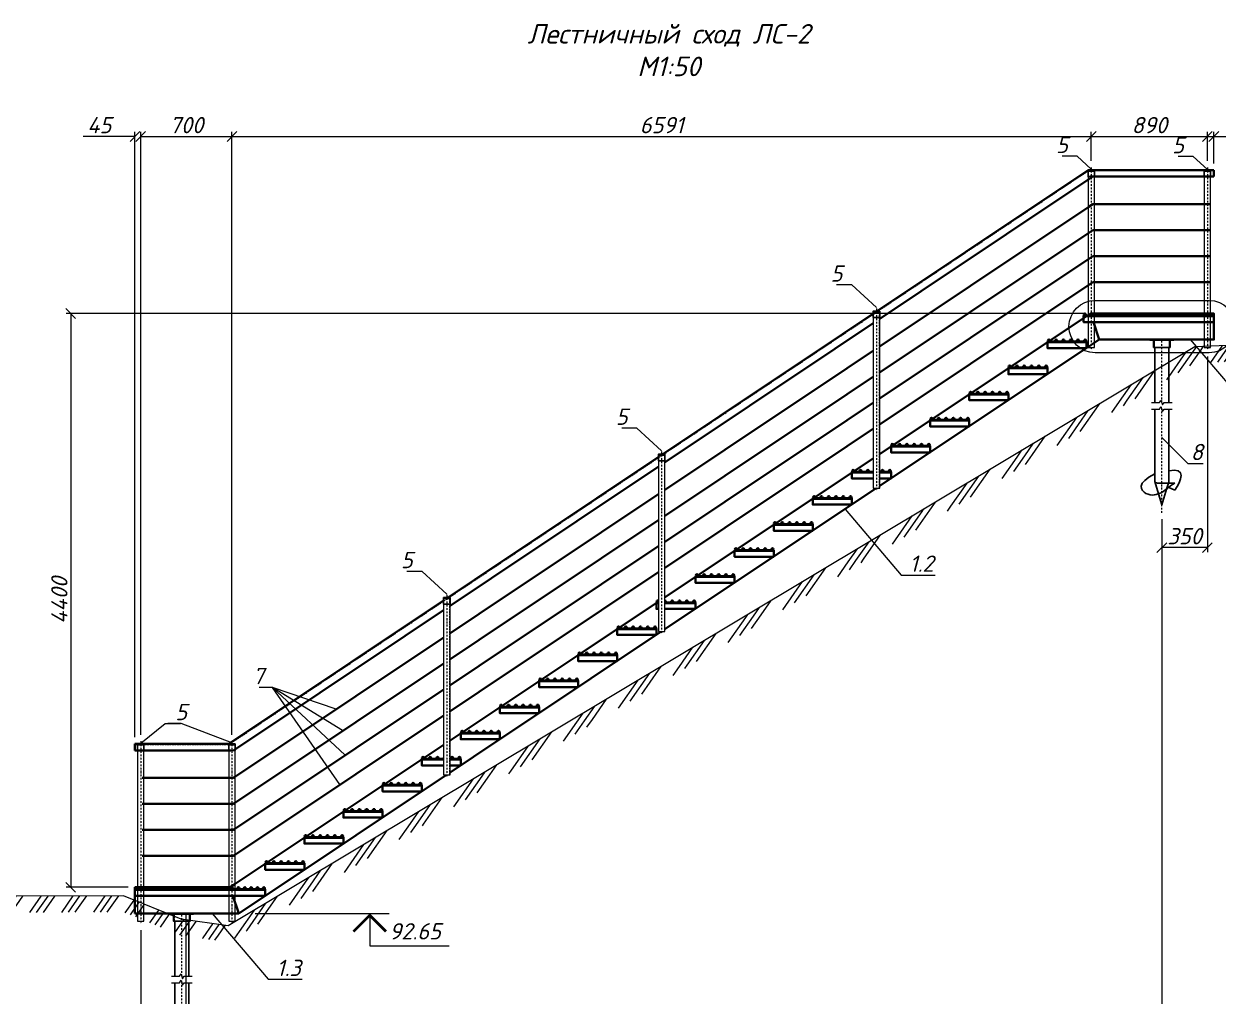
# Model space of a CAD drawing. Header units: millimetres. Extents: x 13217 to 56708, y 1467 to 81254.
# Drawn here: x 17962 to 27122, y 61081 to 68536 of the extents above; entities that cross this region are included whole.
import ezdxf
from ezdxf import colors
from ezdxf.entities.mleader import LeaderData, LeaderLine
from ezdxf.math import Vec2, Vec3

# ---------------------------------------------------------------- set-up
doc = ezdxf.new("R2010")
doc.units = ezdxf.units.MM
doc.set_wipeout_variables(frame=1)
doc.linetypes.add('DASHDOT', pattern=[25.4, 12.7, -6.35, 0, -6.35])
doc.linetypes.add('DASHED', pattern=[19.05, 12.7, -6.35])
doc.layers.get('Defpoints').update_dxf_attribs({"color": 6})
for name, color, linetype, lineweight in [('$Выноски', 5, 'Continuous', 13), ('$Оси', 1, 'DASHDOT', 13), ('$Пунктир', 3, 'DASHED', 13), ('$Размеры', 5, 'Continuous', 13), ('$Слои конструкции', 7, 'Continuous', 35), ('$Тонкие', 8, 'Continuous', 13)]:
    doc.layers.add(name, color=color, linetype=linetype, lineweight=lineweight)
doc.layers.add('Существующая поверхность', color=7, linetype='Continuous')
doc.styles.add('@ТРАНСПРОЕКТ', font='isocpeur.ttf', dxfattribs={"oblique": 15})
doc.dimstyles.new('@TN  1-50', dxfattribs={"dimscale": 50, "dimtxt": 2.5, "dimasz": 1.5, "dimexe": 0.7, "dimexo": 1, "dimgap": 0.5, "dimtad": 1, "dimdec": 0, "dimzin": 0, "dimdsep": 46, "dimtxsty": '@ТРАНСПРОЕКТ', "dimblk": 'OBLIQUE', "dimcen": 0, "dimclrd": 256, "dimclre": 256, "dimclrt": 256, "dimaunit": 1, "dimadec": 3, "dimazin": 0, "dimtfac": 1, "dimtdec": 0, "dimtofl": 0, "dimtmove": 0, "dimatfit": 3, "dimfxl": 1, "dimtolj": 1, "dimtzin": 0, "dimlwd": 13, "dimlwe": 13, "dimarcsym": 0})

# ---------------------------------------------------------------- blocks, each defined once
blk = doc.blocks.new('A$C5F204257')
at = {"layer": '$Пунктир', "ltscale": 0.2}
for p, q in [((-59, -60), (-59, -5)), ((59, -5), (59, -60))]:
    blk.add_line(p, q, dxfattribs=at)
at = {"linetype": 'Continuous', "ltscale": 5}
for points in [[(0, -5), (-90, -5), (-90, 0), (90, 0), (90, -5), (0, -5)], [(-63.5, -5), (-63.5, -60), (63.5, -60), (63.5, -5)]]:
    blk.add_lwpolyline(points, dxfattribs=at)
blk = doc.blocks.new('A$C7C7647EF')
at = {"lineweight": -2}
blk.add_wipeout([(-25, -267.5), (-25, 1082.5), (25, 1082.5), (25, -267.5)], dxfattribs=at)
at = {"layer": '$Оси'}
blk.add_lwpolyline([(0, 1112), (0, -288)], dxfattribs=at)
at = {"layer": '$Пунктир'}
blk.add_lwpolyline([(21, -267.5), (25, -267.5), (25, 1082.5), (21, 1082.5)], close=True, dxfattribs=at)
at = {"color": 7, "lineweight": -2}
blk.add_lwpolyline([(-25, -267.5), (25, -267.5), (25, 1082.5), (-25, 1082.5)], close=True, dxfattribs=at)
at = {"layer": 'Defpoints'}
blk.add_lwpolyline([(25, 1092), (-25, 1092), (-25, 1042.1), (25, 1042.1)], close=True, dxfattribs=at)
blk = doc.blocks.new('площадка 1 м')
h = blk.add_hatch(color=256)
h.dxf.hatch_style = 1
edge = h.paths.add_edge_path()
edge.add_arc((-331216.8, 332674.4), 7.75, 0, 360)
h = blk.add_hatch(color=256)
h.dxf.hatch_style = 1
edge = h.paths.add_edge_path()
edge.add_arc((-331167.8, 332674.4), 7.75, 0, 360)
h = blk.add_hatch(color=256)
h.dxf.hatch_style = 1
edge = h.paths.add_edge_path()
edge.add_arc((-331118.8, 332674.4), 7.75, 0, 360)
h = blk.add_hatch(color=256)
h.dxf.hatch_style = 1
edge = h.paths.add_edge_path()
edge.add_arc((-331069.8, 332674.4), 7.75, 0, 360)
h = blk.add_hatch(color=256)
h.dxf.hatch_style = 1
edge = h.paths.add_edge_path()
edge.add_arc((-331020.8, 332674.4), 7.75, 0, 360)
h = blk.add_hatch(color=256)
h.dxf.hatch_style = 1
edge = h.paths.add_edge_path()
edge.add_arc((-330971.8, 332674.4), 7.75, 0, 360)
h = blk.add_hatch(color=256)
h.dxf.hatch_style = 1
edge = h.paths.add_edge_path()
edge.add_arc((-330922.8, 332674.4), 7.75, 0, 360)
h = blk.add_hatch(color=256)
h.dxf.hatch_style = 1
edge = h.paths.add_edge_path()
edge.add_arc((-330873.8, 332674.4), 7.75, 0, 360)
h = blk.add_hatch(color=256)
h.dxf.hatch_style = 1
edge = h.paths.add_edge_path()
edge.add_arc((-330824.8, 332674.4), 7.75, 0, 360)
h = blk.add_hatch(color=256)
h.dxf.hatch_style = 1
edge = h.paths.add_edge_path()
edge.add_arc((-330775.8, 332674.4), 7.75, 0, 360)
h = blk.add_hatch(color=256)
h.dxf.hatch_style = 1
edge = h.paths.add_edge_path()
edge.add_arc((-330726.8, 332674.4), 7.75, 0, 360)
h = blk.add_hatch(color=256)
h.dxf.hatch_style = 1
edge = h.paths.add_edge_path()
edge.add_arc((-330677.8, 332674.4), 7.75, 0, 360)
h = blk.add_hatch(color=256)
h.dxf.hatch_style = 1
edge = h.paths.add_edge_path()
edge.add_arc((-330628.8, 332674.4), 7.75, 0, 360)
h = blk.add_hatch(color=256)
h.dxf.hatch_style = 1
edge = h.paths.add_edge_path()
edge.add_arc((-330579.8, 332674.4), 7.75, 0, 360)
h = blk.add_hatch(color=256)
h.dxf.hatch_style = 1
edge = h.paths.add_edge_path()
edge.add_arc((-330530.8, 332674.4), 7.75, 0, 360)
h = blk.add_hatch(color=256)
h.dxf.hatch_style = 1
edge = h.paths.add_edge_path()
edge.add_arc((-330481.8, 332674.4), 7.75, 0, 360)
h = blk.add_hatch(color=256)
h.dxf.hatch_style = 1
edge = h.paths.add_edge_path()
edge.add_arc((-330432.8, 332674.4), 7.75, 0, 360)
h = blk.add_hatch(color=256)
h.dxf.hatch_style = 1
edge = h.paths.add_edge_path()
edge.add_arc((-330383.8, 332674.4), 7.75, 0, 360)
h = blk.add_hatch(color=256)
h.dxf.hatch_style = 1
edge = h.paths.add_edge_path()
edge.add_arc((-330334.8, 332674.4), 7.75, 0, 360)
h = blk.add_hatch(color=256)
h.dxf.hatch_style = 1
edge = h.paths.add_edge_path()
edge.add_arc((-330285.8, 332674.4), 7.75, 0, 360)
h = blk.add_hatch(color=256)
h.dxf.hatch_style = 1
edge = h.paths.add_edge_path()
edge.add_arc((-330236.8, 332674.4), 7.75, 0, 360)
at = {"layer": '$Слои конструкции'}
for points in [[(-331226.8, 332616.6), (-330226.8, 332616.6), (-330226.8, 332666.6), (-331226.8, 332666.6)], [(-331226.8, 332666.6), (-330226.8, 332666.6), (-330226.8, 332661.6), (-331226.8, 332661.6)]]:
    blk.add_lwpolyline(points, close=True, dxfattribs=at)
for centre in [(-331216.8, 332674.4), (-331167.8, 332674.4), (-331118.8, 332674.4), (-331069.8, 332674.4), (-331020.8, 332674.4), (-330971.8, 332674.4), (-330922.8, 332674.4), (-330873.8, 332674.4), (-330824.8, 332674.4), (-330775.8, 332674.4), (-330726.8, 332674.4), (-330677.8, 332674.4), (-330628.8, 332674.4), (-330579.8, 332674.4), (-330530.8, 332674.4), (-330481.8, 332674.4), (-330432.8, 332674.4), (-330383.8, 332674.4), (-330334.8, 332674.4), (-330285.8, 332674.4), (-330236.8, 332674.4)]:
    blk.add_circle(centre, 7.75)
blk = doc.blocks.new('A$C1284102D')
at = {"layer": '$Оси', "linetype": 'DASHDOT'}
for p, q in [((0, -422.1), (0, 47)), ((0, -1267.7), (0, -472.1))]:
    blk.add_line(p, q, dxfattribs=at)
at = {"layer": '$Тонкие'}
for points in [[(78.8, -422.1), (18.7, -422.1), (6.2, -403.3), (-6.3, -440.8), (-18.8, -422.1), (-78.8, -422.1)], [(78.8, -472.1), (18.7, -472.1), (6.2, -453.3), (-6.3, -490.8), (-18.8, -472.1), (-78.8, -472.1)]]:
    blk.add_lwpolyline(points, dxfattribs=at)
at = {"linetype": 'Continuous', "ltscale": 5}
for p, q in [((54, -1027.7), (54, -968.4)), ((-100.7, -1039.6), (2.6, -1039.6)), ((-100.4, -1094.1), (-48.9, -1072.1)), ((-50.4, -1039.6), (-54, -1027.7)), ((-38.4, -1079.4), (-50.4, -1039.6)), ((-38.4, -1079.4), (0, -1206.4)), ((0, -1206.4), (32.9, -1097.6)), ((2.6, -1039.6), (13.1, -1041.1)), ((13.1, -1041.1), (23.7, -1041.1)), ((23.7, -1041.1), (35, -1040.1)), ((32.9, -1097.6), (54, -1027.7)), ((35, -1040.1), (37.5, -1038.8)), ((37.5, -1038.8), (42.6, -1037.3)), ((42.6, -1037.3), (45.6, -1035.8)), ((45.6, -1035.8), (50.9, -1031.6)), ((50.9, -1031.6), (54, -1027.7))]:
    blk.add_line(p, q, dxfattribs=at)
for points in [[(-54, -422.1), (-54, 0), (54, 0), (54, -422.1)], [(-54, -1027.7), (-54, -472.1)], [(54, -472.1), (54, -1027.7)], [(-54, -947.2), (-97.6, -941.2), (-126.4, -946.4), (-142.4, -960.8), (-147.5, -982.2), (-143.9, -1008.3), (-133.5, -1037.1), (-118.3, -1066.4), (-100.4, -1094.1)], [(54, -968.4), (100, -994.6), (131.2, -1019.2), (149.6, -1041.9), (157.3, -1062.5), (156.3, -1080.7), (148.6, -1096.5), (136.3, -1109.4), (121.4, -1119.4), (105.6, -1126.2), (89.6, -1130.1), (73.5, -1131.5), (57.5, -1130.7), (42, -1128), (27.1, -1123.8), (13.2, -1118.5), (0.5, -1112.3), (-11, -1105.5), (-21.6, -1098.1), (-32, -1090.2), (-42.8, -1081.6), (-54.4, -1072.3), (-67.6, -1062.2), (-82.8, -1051.3), (-100.7, -1039.6)]]:
    blk.add_lwpolyline(points, dxfattribs=at)
blk = doc.blocks.new('ступенька 250')
h = blk.add_hatch(color=256)
h.dxf.hatch_style = 1
edge = h.paths.add_edge_path()
edge.add_arc((-333983.1, 334874.3), 7.75, 180, 540, ccw=False)
h = blk.add_hatch(color=256)
h.dxf.hatch_style = 1
edge = h.paths.add_edge_path()
edge.add_arc((-333927.1, 334874.3), 7.75, 0, 360)
h = blk.add_hatch(color=256)
h.dxf.hatch_style = 1
edge = h.paths.add_edge_path()
edge.add_arc((-333871.1, 334874.3), 7.75, 0, 360)
h = blk.add_hatch(color=256)
h.dxf.hatch_style = 1
edge = h.paths.add_edge_path()
edge.add_arc((-333815.1, 334874.3), 7.75, 0, 360)
h = blk.add_hatch(color=256)
h.dxf.hatch_style = 1
edge = h.paths.add_edge_path()
edge.add_arc((-333759.1, 334874.3), 7.75, 0, 360)
h = blk.add_hatch(color=256)
h.dxf.hatch_style = 1
edge = h.paths.add_edge_path()
edge.add_arc((-333703.1, 334874.3), 7.75, 0, 360)
at = {"layer": '$Слои конструкции'}
for points in [[(-333993.1, 334816.6), (-333693.1, 334816.6), (-333693.1, 334866.6), (-333993.1, 334866.6)], [(-333993.1, 334866.6), (-333693.1, 334866.6), (-333693.1, 334861.6), (-333993.1, 334861.6)]]:
    blk.add_lwpolyline(points, close=True, dxfattribs=at)
for centre in [(-333983.1, 334874.3), (-333927.1, 334874.3), (-333871.1, 334874.3), (-333815.1, 334874.3), (-333759.1, 334874.3), (-333703.1, 334874.3)]:
    blk.add_circle(centre, 7.75)
blk = doc.blocks.new('_Oblique')
at = {"color": 0, "linetype": 'ByBlock', "lineweight": -2}
blk.add_line((-0.5, -0.5), (0.5, 0.5), dxfattribs=at)
blk = doc.blocks.new('*D60')
at = {"layer": '$Размеры', "linetype": 'Continuous', "lineweight": 13, "transparency": 16777216}
for p, q in [((27039.4, 67484.9), (27039.4, 67707.5)), ((27089.4, 67464.9), (27089.4, 67707.5)), ((27039.4, 67672.5), (27089.4, 67672.5)), ((27089.4, 67672.5), (27397.9, 67672.5))]:
    blk.add_line(p, q, dxfattribs=at)
at = {"layer": 'Defpoints', "color": 0, "transparency": 16777216}
for p in [(27089.4, 67672.5), (27039.4, 67434.9), (27089.4, 67414.9)]:
    blk.add_point(p, dxfattribs=at)
at = {"layer": '$Размеры', "lineweight": 13, "transparency": 16777216, "xscale": 75, "yscale": 75, "zscale": 75, "rotation": 180}
blk.add_blockref('_Oblique', (27039.4, 67672.5), dxfattribs=at)
at = {"layer": '$Размеры', "lineweight": 13, "transparency": 16777216, "xscale": 75, "yscale": 75, "zscale": 75}
blk.add_blockref('_Oblique', (27089.4, 67672.5), dxfattribs=at)
at = {"layer": '$Размеры', "transparency": 16777216, "insert": (27281.1, 67760), "char_height": 125, "attachment_point": 5, "style": '@ТРАНСПРОЕКТ'}
blk.add_mtext('\\A1;50', dxfattribs=at)
blk = doc.blocks.new('*D61')
at = {"layer": '$Размеры', "linetype": 'Continuous', "lineweight": 13, "transparency": 16777216}
for p, q in [((26149.4, 67484.9), (26149.4, 67707.5)), ((27039.4, 67484.9), (27039.4, 67707.5)), ((26149.4, 67672.5), (27039.4, 67672.5))]:
    blk.add_line(p, q, dxfattribs=at)
at = {"layer": 'Defpoints', "color": 0, "transparency": 16777216}
for p in [(27039.4, 67672.5), (26149.4, 67434.9), (27039.4, 67434.9)]:
    blk.add_point(p, dxfattribs=at)
at = {"layer": '$Размеры', "lineweight": 13, "transparency": 16777216, "xscale": 75, "yscale": 75, "zscale": 75, "rotation": 180}
blk.add_blockref('_Oblique', (26149.4, 67672.5), dxfattribs=at)
at = {"layer": '$Размеры', "lineweight": 13, "transparency": 16777216, "xscale": 75, "yscale": 75, "zscale": 75}
blk.add_blockref('_Oblique', (27039.4, 67672.5), dxfattribs=at)
at = {"layer": '$Размеры', "transparency": 16777216, "insert": (26594.4, 67760), "char_height": 125, "attachment_point": 5, "style": '@ТРАНСПРОЕКТ'}
blk.add_mtext('\\A1;890', dxfattribs=at)
blk = doc.blocks.new('*D62')
at = {"layer": '$Размеры', "linetype": 'Continuous', "lineweight": 13, "transparency": 16777216}
for p, q in [((19558, 63085.1), (19558, 67707.5)), ((26149.4, 67484.9), (26149.4, 67707.5)), ((19558, 67672.5), (26149.4, 67672.5))]:
    blk.add_line(p, q, dxfattribs=at)
at = {"layer": 'Defpoints', "color": 0, "transparency": 16777216}
for p in [(26149.4, 67672.5), (26149.4, 67434.9), (19558, 63035.1)]:
    blk.add_point(p, dxfattribs=at)
at = {"layer": '$Размеры', "lineweight": 13, "transparency": 16777216, "xscale": 75, "yscale": 75, "zscale": 75, "rotation": 180}
blk.add_blockref('_Oblique', (19558, 67672.5), dxfattribs=at)
at = {"layer": '$Размеры', "lineweight": 13, "transparency": 16777216, "xscale": 75, "yscale": 75, "zscale": 75}
blk.add_blockref('_Oblique', (26149.4, 67672.5), dxfattribs=at)
at = {"layer": '$Размеры', "transparency": 16777216, "insert": (22853.7, 67760), "char_height": 125, "attachment_point": 5, "style": '@ТРАНСПРОЕКТ'}
blk.add_mtext('\\A1;6591', dxfattribs=at)
blk = doc.blocks.new('*D63')
at = {"layer": '$Размеры', "linetype": 'Continuous', "lineweight": 13, "transparency": 16777216}
for p, q in [((18858, 63085.1), (18858, 67707.5)), ((19558, 63085.1), (19558, 67707.5)), ((18858, 67672.5), (19558, 67672.5))]:
    blk.add_line(p, q, dxfattribs=at)
at = {"layer": 'Defpoints', "color": 0, "transparency": 16777216}
for p in [(19558, 67672.5), (18858, 63035.1), (19558, 63035.1)]:
    blk.add_point(p, dxfattribs=at)
at = {"layer": '$Размеры', "lineweight": 13, "transparency": 16777216, "xscale": 75, "yscale": 75, "zscale": 75, "rotation": 180}
blk.add_blockref('_Oblique', (18858, 67672.5), dxfattribs=at)
at = {"layer": '$Размеры', "lineweight": 13, "transparency": 16777216, "xscale": 75, "yscale": 75, "zscale": 75}
blk.add_blockref('_Oblique', (19558, 67672.5), dxfattribs=at)
at = {"layer": '$Размеры', "transparency": 16777216, "insert": (19208, 67760), "char_height": 125, "attachment_point": 5, "style": '@ТРАНСПРОЕКТ'}
blk.add_mtext('\\A1;700', dxfattribs=at)
blk = doc.blocks.new('*D64')
at = {"layer": '$Размеры', "linetype": 'Continuous', "lineweight": 13, "transparency": 16777216}
for p, q in [((26093.5, 66314.9), (18286.4, 66314.9)), ((18321.4, 66314.9), (18321.4, 61915.1)), ((18763, 61915.1), (18286.4, 61915.1))]:
    blk.add_line(p, q, dxfattribs=at)
at = {"layer": 'Defpoints', "color": 0, "transparency": 16777216}
for p in [(26143.5, 66314.9), (18321.4, 61915.1), (18813, 61915.1)]:
    blk.add_point(p, dxfattribs=at)
at = {"layer": '$Размеры', "lineweight": 13, "transparency": 16777216, "xscale": 75, "yscale": 75, "zscale": 75}
for p, rotation in [((18321.4, 66314.9), 90), ((18321.4, 61915.1), 270)]:
    blk.add_blockref('_Oblique', p, dxfattribs=dict(at, rotation=rotation))
at = {"layer": '$Размеры', "transparency": 16777216, "insert": (18233.9, 64115), "char_height": 125, "attachment_point": 5, "rotation": 90, "style": '@ТРАНСПРОЕКТ'}
blk.add_mtext('\\A1;4400', dxfattribs=at)
blk = doc.blocks.new('*D65')
at = {"layer": '$Размеры', "linetype": 'Continuous', "lineweight": 13, "transparency": 16777216}
for p, q in [((27039.4, 65984.9), (27039.4, 64485)), ((26689.8, 64737.2), (26689.8, 64485)), ((27039.4, 64520), (26689.8, 64520))]:
    blk.add_line(p, q, dxfattribs=at)
at = {"layer": 'Defpoints', "color": 0, "transparency": 16777216}
for p in [(27039.4, 66034.9), (26689.8, 64787.2), (26689.8, 64520)]:
    blk.add_point(p, dxfattribs=at)
at = {"layer": '$Размеры', "lineweight": 13, "transparency": 16777216, "xscale": 75, "yscale": 75, "zscale": 75, "rotation": 180}
blk.add_blockref('_Oblique', (26689.8, 64520), dxfattribs=at)
at = {"layer": '$Размеры', "lineweight": 13, "transparency": 16777216, "xscale": 75, "yscale": 75, "zscale": 75}
blk.add_blockref('_Oblique', (27039.4, 64520), dxfattribs=at)
at = {"layer": '$Размеры', "transparency": 16777216, "insert": (26864.6, 64607.5), "char_height": 125, "attachment_point": 5, "style": '@ТРАНСПРОЕКТ'}
blk.add_mtext('\\A1;350', dxfattribs=at)
blk = doc.blocks.new('*D66')
at = {"layer": '$Размеры', "linetype": 'Continuous', "lineweight": 13, "transparency": 16777216}
for p, q in [((26689.8, 64737.2), (26689.8, 60078.4)), ((19173.4, 60337.4), (19173.4, 60078.4)), ((26689.8, 60113.4), (19173.4, 60113.4))]:
    blk.add_line(p, q, dxfattribs=at)
at = {"layer": 'Defpoints', "color": 0, "transparency": 16777216}
for p in [(26689.8, 64787.2), (19173.4, 60387.4), (19173.4, 60113.4)]:
    blk.add_point(p, dxfattribs=at)
at = {"layer": '$Размеры', "lineweight": 13, "transparency": 16777216, "xscale": 75, "yscale": 75, "zscale": 75, "rotation": 180}
blk.add_blockref('_Oblique', (19173.4, 60113.4), dxfattribs=at)
at = {"layer": '$Размеры', "lineweight": 13, "transparency": 16777216, "xscale": 75, "yscale": 75, "zscale": 75}
blk.add_blockref('_Oblique', (26689.8, 60113.4), dxfattribs=at)
at = {"layer": '$Размеры', "transparency": 16777216, "insert": (22931.6, 60200.9), "char_height": 125, "attachment_point": 5, "style": '@ТРАНСПРОЕКТ'}
blk.add_mtext('\\A1;7516', dxfattribs=at)
blk = doc.blocks.new('*D67')
at = {"layer": '$Размеры', "linetype": 'Continuous', "lineweight": 13, "transparency": 16777216}
for p, q in [((18858, 61585.1), (18858, 60078.4)), ((19173.4, 60337.4), (19173.4, 60078.4)), ((19173.4, 60113.4), (18858, 60113.4))]:
    blk.add_line(p, q, dxfattribs=at)
at = {"layer": 'Defpoints', "color": 0, "transparency": 16777216}
for p in [(18858, 61635.1), (19173.4, 60387.4), (18858, 60113.4)]:
    blk.add_point(p, dxfattribs=at)
at = {"layer": '$Размеры', "lineweight": 13, "transparency": 16777216, "xscale": 75, "yscale": 75, "zscale": 75, "rotation": 180}
blk.add_blockref('_Oblique', (18858, 60113.4), dxfattribs=at)
at = {"layer": '$Размеры', "lineweight": 13, "transparency": 16777216, "xscale": 75, "yscale": 75, "zscale": 75}
blk.add_blockref('_Oblique', (19173.4, 60113.4), dxfattribs=at)
at = {"layer": '$Размеры', "transparency": 16777216, "insert": (19015.7, 60200.9), "char_height": 125, "attachment_point": 5, "style": '@ТРАНСПРОЕКТ'}
blk.add_mtext('\\A1;315', dxfattribs=at)
blk = doc.blocks.new('_None')
blk = doc.blocks.new('*D105')
at = {"layer": '$Размеры', "linetype": 'Continuous', "lineweight": 13, "transparency": 16777216}
for p, q in [((18813.3, 63065.1), (18813.3, 67707.5)), ((18858, 63085.1), (18858, 67707.5)), ((18813.3, 67672.5), (18417.3, 67672.5)), ((18858, 67672.5), (18933, 67672.5))]:
    blk.add_line(p, q, dxfattribs=at)
at = {"layer": 'Defpoints', "color": 0, "transparency": 16777216}
for p in [(18813.3, 67672.5), (18858, 63035.1), (18813.3, 63015.1)]:
    blk.add_point(p, dxfattribs=at)
at = {"layer": '$Размеры', "lineweight": 13, "transparency": 16777216, "xscale": 75, "yscale": 75, "zscale": 75}
blk.add_blockref('_Oblique', (18813.3, 67672.5), dxfattribs=at)
at = {"layer": '$Размеры', "lineweight": 13, "transparency": 16777216, "xscale": 75, "yscale": 75, "zscale": 75, "rotation": 180}
blk.add_blockref('_Oblique', (18858, 67672.5), dxfattribs=at)
at = {"layer": '$Размеры', "transparency": 16777216, "insert": (18540.3, 67760), "char_height": 125, "attachment_point": 5, "style": '@ТРАНСПРОЕКТ'}
blk.add_mtext('\\A1;45', dxfattribs=at)

msp = doc.modelspace()

# ---------------------------------------------------------------- linework, layer by layer
at = {"layer": '$Выноски'}
msp.add_line((19735.8, 61715.1), (20764.5, 61715.1), dxfattribs=at)
at = {"layer": '$Выноски', "const_width": 20}
msp.add_lwpolyline([(20489.5, 61576), (20614.5, 61701), (20739.5, 61576)], dxfattribs=at)
at = {"layer": '$Выноски'}
msp.add_lwpolyline([(20614.5, 61715.1), (20614.5, 61465.1), (21222.9, 61465.1)], dxfattribs=at)
at = {"layer": '$Слои конструкции', "flags": 128}
msp.add_lwpolyline([(18813, 61715.1), (18813, 61915.1)], dxfattribs=at)
at = {"layer": 'Существующая поверхность', "lineweight": 18}
msp.add_lwpolyline([(19204.1, 61701.8), (19204.1, 60541.3)], dxfattribs=at)

# ---------------------------------------------------------------- block references
at = {"layer": '$Размеры', "color": 7}
for p in [(26149.4, 66322.9), (27039.4, 66322.9), (19558, 61923.1)]:
    msp.add_blockref('A$C7C7647EF', p, dxfattribs=at)
at = {"layer": '$Слои конструкции', "xscale": -1}
for p in [(-308180.1, -268966.7), (-308480.1, -269166.7), (-308780.1, -269366.7), (-309080.1, -269566.7), (-309380.1, -269766.7), (-309680.1, -269966.7), (-309980.1, -270166.7), (-310280.1, -270366.7), (-310580.1, -270566.7), (-310880.1, -270766.7), (-311180.1, -270966.7), (-311480.1, -271166.7), (-311780.1, -271366.7), (-312080.1, -271566.7), (-312380.1, -271766.7), (-312680.1, -271966.7), (-312980.1, -272166.7), (-313280.1, -272366.7), (-313580.1, -272566.7), (-313880.1, -272766.7)]:
    msp.add_blockref('ступенька 250', p, dxfattribs=at)
at = {"linetype": 'Continuous', "ltscale": 5, "xscale": -1}
for name, p in [('A$C1284102D', (26689.8, 66054.9)), ('A$C5F204257', (26689.8, 66114.9)), ('A$C1284102D', (19173.4, 61655.1)), ('A$C5F204257', (19173.4, 61715.1))]:
    msp.add_blockref(name, p, dxfattribs=at)

# ---------------------------------------------------------------- texts
at = {"layer": '$Выноски', "style": '@ТРАНСПРОЕКТ', "oblique": 15}
msp.add_text('92.65', height=125, dxfattribs=at).set_placement((20764.5, 61515.1))
at = {"layer": '$Выноски', "insert": (22908.5, 68335.2), "char_height": 150, "attachment_point": 5, "style": '@ТРАНСПРОЕКТ'}
msp.add_mtext_dynamic_manual_height_columns('Лестничный сход ЛС-2\\PМ1:50', width=2739.893, gutter_width=1250, heights=[0], dxfattribs=at)

# ---------------------------------------------------------------- leaders
at = {"layer": '$Выноски'}
ml = msp.add_multileader_mtext('Standard', dxfattribs=at)
ml.set_content('8', color=256, style='@ТРАНСПРОЕКТ')
ml.set_leader_properties(color=256, linetype='ByLayer', lineweight=13)
ml.set_arrow_properties(name='NONE')
ml.build(insert=Vec2(0, 0))
ml.multileader.update_dxf_attribs({"text_left_attachment_type": 6, "text_right_attachment_type": 6, "dogleg_length": 0.293, "arrow_head_size": 100, "scale": 50})
ctx = ml.context
ctx.base_point, ctx.scale, ctx.char_height, ctx.arrow_head_size, ctx.landing_gap_size, ctx.plane_origin = Vec3(26904.1, 65165.6), 50, 125, 100, 6.25, Vec3(28800.2, 65521.5)
ctx.left_attachment, ctx.right_attachment, ctx.text_align_type = 6, 6, 1
notes = []
notes.append((ctx, [(1, (1, 1, 0), (26889.4, 65165.6), (1, 0), 14.7, [(0, [(26689.8, 65364.5)], 0, [])])]))
ctx.mtext.insert, ctx.mtext.alignment, ctx.mtext.flow_direction = Vec3(26958.4, 65315.6), 2, 5
for ctx, leaders in notes:
    for number, flags, end, landing, length, lines in leaders:
        leader = LeaderData()
        leader.index, (leader.has_last_leader_line, leader.has_dogleg_vector, leader.attachment_direction) = number, flags
        leader.last_leader_point, leader.dogleg_vector, leader.dogleg_length = Vec3(end), Vec3(landing), length
        for number, points, colour, breaks in lines:
            line = LeaderLine()
            line.index, line.vertices, line.color, line.breaks = number, Vec3.list(points), colors.encode_raw_color(colour), breaks
            leader.lines.append(line)
        ctx.leaders.append(leader)

# ---------------------------------------------------------------- next in the draw order: linework, layer by layer
msp.add_lwpolyline([(27054, 66013.9), (26178.9, 66013.9, -1), (26178.9, 66415.8), (27054, 66415.8, -1), (27054, 66013.9)], format="xyb", dxfattribs=at)
at = {"layer": '$Пунктир'}
msp.add_line((27089.4, 67410.9), (26125.6, 67410.9), dxfattribs=at)
at = {"layer": '$Слои конструкции'}
for p, q in [((26124.4, 67414.9), (19533.2, 63015.1)), ((26160.4, 67365), (19569.3, 62965.2)), ((27089.4, 67414.9), (26124.4, 67414.9)), ((26141.1, 67364.9), (27089.4, 67364.9)), ((27089.4, 67364.9), (27089.4, 67414.9)), ((26160.4, 67154.9), (19569.3, 62755.1)), ((27060.4, 67154.9), (26160.4, 67154.9)), ((26160.4, 66954.9), (19569.3, 62555.1)), ((27060.4, 66954.9), (26160.4, 66954.9)), ((26160.4, 66754.9), (19569.3, 62355.1)), ((27060.4, 66754.9), (26160.4, 66754.9)), ((26160.4, 66554.9), (19569.2, 62155.1)), ((27060.4, 66554.9), (26160.4, 66554.9)), ((22243.8, 63715.1), (26143.5, 66314.9)), ((22310.8, 63515.1), (26210.5, 66114.9)), ((19543.8, 61915.1), (22243.8, 63715.1)), ((19610.8, 61715.1), (22310.8, 63515.1))]:
    msp.add_line(p, q, dxfattribs=at)
msp.add_lwpolyline([(26210.5, 66114.9), (27089.4, 66114.9), (27089.4, 66314.9), (26143.5, 66314.9)], dxfattribs=at)
at = {"layer": '$Слои конструкции', "flags": 128}
for points in [[(26210.5, 66114.9), (26165.3, 66249.9)], [(19610.8, 61715.1), (19565.7, 61849.9)]]:
    msp.add_lwpolyline(points, dxfattribs=at)

# ---------------------------------------------------------------- next in the draw order: block references
at = {"layer": '$Размеры', "color": 7}
msp.add_blockref('A$C7C7647EF', (18858, 61923.1), dxfattribs=at)
at = {"layer": '$Слои конструкции', "xscale": -1}
for name, p in [('площадка 1 м', (-304137.4, -266366.7)), ('ступенька 250', (-307880.1, -268766.7))]:
    msp.add_blockref(name, p, dxfattribs=at)

# ---------------------------------------------------------------- next in the draw order: dimensions: what is measured, and where the dimension line sits
at = {"layer": '$Размеры'}
for base, p1, p2, picture, middle in [((27039.4, 67672.5), (26149.4, 67434.9), (27039.4, 67434.9), '*D61', (26594.4, 67760)), ((27089.4, 67672.5), (27039.4, 67434.9), (27089.4, 67414.9), '*D60', (27281.1, 67760)), ((26689.8, 64520), (27039.4, 66034.9), (26689.8, 64787.2), '*D65', (26864.6, 64607.5))]:
    dim = msp.add_linear_dim(base=base, p1=p1, p2=p2, dimstyle='@TN  1-50', dxfattribs=at)
    dim.commit()
    dim.dimension.update_dxf_attribs({"geometry": picture, "text_midpoint": middle})

# ---------------------------------------------------------------- next in the draw order: leaders
at = {"layer": '$Выноски'}
ml = msp.add_multileader_mtext('Standard', dxfattribs=at)
ml.set_content('5', color=256, style='@ТРАНСПРОЕКТ')
ml.set_leader_properties(color=256, linetype='ByLayer', lineweight=13)
ml.set_arrow_properties(name='NONE')
ml.build(insert=Vec2(0, 0))
ml.multileader.update_dxf_attribs({"text_left_attachment_type": 6, "text_right_attachment_type": 6, "dogleg_length": 0.293, "arrow_head_size": 100, "scale": 50})
ctx = ml.context
ctx.base_point, ctx.scale, ctx.char_height, ctx.arrow_head_size, ctx.landing_gap_size, ctx.plane_origin = Vec3(25918, 67520.7), 50, 125, 100, 6.25, Vec3(27752.3, 67894.4)
ctx.left_attachment, ctx.right_attachment, ctx.text_align_type = 6, 6, 1
notes = []
notes.append((ctx, [(0, (1, 1, 0), (26041.1, 67520.7), (-1, 0), 14.7, [(0, [(26149.4, 67421.5)], 0, [])])]))
ctx.mtext.insert, ctx.mtext.width, ctx.mtext.alignment, ctx.mtext.flow_direction = Vec3(25924.1, 67670.7), 192.348, 2, 5
ml = msp.add_multileader_mtext('Standard', dxfattribs=at)
ml.set_content('5', color=256, style='@ТРАНСПРОЕКТ')
ml.set_leader_properties(color=256, linetype='ByLayer', lineweight=13)
ml.set_arrow_properties(name='NONE')
ml.build(insert=Vec2(0, 0))
ml.multileader.update_dxf_attribs({"text_left_attachment_type": 6, "text_right_attachment_type": 6, "dogleg_length": 0.293, "arrow_head_size": 100, "scale": 50})
ctx = ml.context
ctx.base_point, ctx.scale, ctx.char_height, ctx.arrow_head_size, ctx.landing_gap_size, ctx.plane_origin = Vec3(26808.3, 67518.8), 50, 125, 100, 6.25, Vec3(28642.7, 67892.5)
ctx.left_attachment, ctx.right_attachment, ctx.text_align_type = 6, 6, 1
notes.append((ctx, [(0, (1, 1, 0), (26931.5, 67518.8), (-1, 0), 14.7, [(0, [(27039.4, 67419.8)], 0, [])])]))
ctx.mtext.insert, ctx.mtext.width, ctx.mtext.alignment, ctx.mtext.flow_direction = Vec3(26814.4, 67668.8), 192.348, 2, 5
for ctx, leaders in notes:
    for number, flags, end, landing, length, lines in leaders:
        leader = LeaderData()
        leader.index, (leader.has_last_leader_line, leader.has_dogleg_vector, leader.attachment_direction) = number, flags
        leader.last_leader_point, leader.dogleg_vector, leader.dogleg_length = Vec3(end), Vec3(landing), length
        for number, points, colour, breaks in lines:
            line = LeaderLine()
            line.index, line.vertices, line.color, line.breaks = number, Vec3.list(points), colors.encode_raw_color(colour), breaks
            leader.lines.append(line)
        ctx.leaders.append(leader)

# ---------------------------------------------------------------- next in the draw order: linework, layer by layer
at = {"layer": '$Пунктир'}
msp.add_line((18813.3, 63011.1), (19534.4, 63011.1), dxfattribs=at)
at = {"layer": '$Слои конструкции'}
for p, q in [((19533.3, 63015.1), (18813.3, 63015.1)), ((18813.3, 63015.1), (18813.3, 62965.2)), ((18813.3, 62965.2), (19550.1, 62965.1)), ((19569.3, 62755.1), (18869.3, 62755.1)), ((19569.3, 62555.1), (18869.3, 62555.1)), ((19569.3, 62355.1), (18869.3, 62355.1)), ((19569.3, 62155.1), (18869.3, 62155.1))]:
    msp.add_line(p, q, dxfattribs=at)
for points in [[(18813, 61915.1), (19543.8, 61915.1)], [(18813, 61715.1), (19610.8, 61715.1)]]:
    msp.add_lwpolyline(points, dxfattribs=at)

# ---------------------------------------------------------------- next in the draw order: block references
at = {"layer": '$Размеры', "color": 7}
for p in [(24501.5, 65242.4), (22853.7, 64143.9), (21205.9, 63045.3)]:
    msp.add_blockref('A$C7C7647EF', p, dxfattribs=at)
at = {"layer": '$Слои конструкции', "xscale": -1}
msp.add_blockref('площадка 1 м', (-311413.8, -270766.7), dxfattribs=at)

# ---------------------------------------------------------------- next in the draw order: dimensions: what is measured, and where the dimension line sits
at = {"layer": '$Размеры'}
for base, p1, p2, picture, middle in [((18813.3, 67672.5), (18858, 63035.1), (18813.3, 63015.1), '*D105', (18540.3, 67760)), ((19558, 67672.5), (18858, 63035.1), (19558, 63035.1), '*D63', (19208, 67760)), ((18858, 60113.4), (19173.4, 60387.4), (18858, 61635.1), '*D67', (19015.7, 60200.9))]:
    dim = msp.add_linear_dim(base=base, p1=p1, p2=p2, dimstyle='@TN  1-50', dxfattribs=at)
    dim.commit()
    dim.dimension.update_dxf_attribs({"geometry": picture, "text_midpoint": middle})

# ---------------------------------------------------------------- next in the draw order: leaders
at = {"layer": '$Выноски'}
ml = msp.add_multileader_mtext('Standard', dxfattribs=at)
ml.set_content('1.3', color=256, style='@ТРАНСПРОЕКТ')
ml.set_leader_properties(color=256, linetype='ByLayer', lineweight=13)
ml.set_arrow_properties(name='NONE')
ml.build(insert=Vec2(0, 0))
ml.multileader.update_dxf_attribs({"text_left_attachment_type": 6, "text_right_attachment_type": 6, "dogleg_length": 0.293, "arrow_head_size": 100, "scale": 50})
ctx = ml.context
ctx.base_point, ctx.scale, ctx.char_height, ctx.arrow_head_size, ctx.landing_gap_size, ctx.plane_origin = Vec3(19850.9, 61209.7), 50, 125, 100, 6.25, Vec3(21789.7, 61685.6)
ctx.left_attachment, ctx.right_attachment, ctx.text_align_type = 6, 6, 1
notes = []
notes.append((ctx, [(1, (1, 1, 0), (19836.3, 61209.7), (1, 0), 14.7, [(0, [(19406.3, 61715.1)], 0, [])])]))
ctx.mtext.insert, ctx.mtext.width, ctx.mtext.alignment, ctx.mtext.flow_direction = Vec3(19992.7, 61359.7), 271.018, 2, 5
for ctx, leaders in notes:
    for number, flags, end, landing, length, lines in leaders:
        leader = LeaderData()
        leader.index, (leader.has_last_leader_line, leader.has_dogleg_vector, leader.attachment_direction) = number, flags
        leader.last_leader_point, leader.dogleg_vector, leader.dogleg_length = Vec3(end), Vec3(landing), length
        for number, points, colour, breaks in lines:
            line = LeaderLine()
            line.index, line.vertices, line.color, line.breaks = number, Vec3.list(points), colors.encode_raw_color(colour), breaks
            leader.lines.append(line)
        ctx.leaders.append(leader)

# ---------------------------------------------------------------- next in the draw order: hatches: boundary and pattern name
at = {"layer": '$Тонкие'}
h = msp.add_hatch(dxfattribs=at)
h.set_pattern_fill('GOST_GROUND', color=256, scale=20, angle=10)
h.set_pattern_definition([(55, (-2111455.44, -659984.6), (278.545696, 49.115122), [400]), (55, (-2111396.35, -659974.19), (278.545696, 49.115122), [400]), (55, (-2111337.26, -659963.77), (278.545696, 49.115122), [400])])
h.paths.add_polyline_path([(19527.8, 61619.6), (19168.7, 61669.7), (18727, 61850.2), (17840.6, 61846.1), (17840.9, 61721.1), (18727, 61725.2), (19168.7, 61544.7), (19527.8, 61494.6), (26943, 65935.9), (28264.6, 65986.7), (28253.8, 66113.3), (26943, 66060.9)])

# ---------------------------------------------------------------- next in the draw order: linework, layer by layer
at = {"layer": '$Пунктир'}
msp.add_line((19534.4, 63011.1), (26125.6, 67410.9), dxfattribs=at)
at = {"layer": '$Тонкие'}
msp.add_lwpolyline([(28253.8, 66113.3), (26943, 66060.9), (19527.8, 61619.6), (19168.7, 61669.7), (18727, 61850.2), (17840.6, 61846.1)], dxfattribs=at)

# ---------------------------------------------------------------- next in the draw order: dimensions: what is measured, and where the dimension line sits
at = {"layer": '$Размеры'}
for base, p1, p2, picture, middle in [((26149.4, 67672.5), (19558, 63035.1), (26149.4, 67434.9), '*D62', (22853.7, 67760)), ((19173.4, 60113.4), (26689.8, 64787.2), (19173.4, 60387.4), '*D66', (22931.6, 60200.9))]:
    dim = msp.add_linear_dim(base=base, p1=p1, p2=p2, dimstyle='@TN  1-50', dxfattribs=at)
    dim.commit()
    dim.dimension.update_dxf_attribs({"geometry": picture, "text_midpoint": middle})
dim = msp.add_linear_dim(base=(18321.4, 61915.1), p1=(26143.5, 66314.9), p2=(18813, 61915.1), angle=90, dimstyle='@TN  1-50', dxfattribs=at)
dim.commit()
dim.dimension.update_dxf_attribs({"geometry": '*D64', "text_midpoint": (18233.9, 64115)})

# ---------------------------------------------------------------- next in the draw order: leaders
at = {"layer": '$Выноски'}
ml = msp.add_multileader_mtext('Standard', dxfattribs=at)
ml.set_content('5', color=256, style='@ТРАНСПРОЕКТ')
ml.set_leader_properties(color=256, linetype='ByLayer', lineweight=13)
ml.set_arrow_properties(name='NONE')
ml.build(insert=Vec2(0, 0))
ml.multileader.update_dxf_attribs({"text_left_attachment_type": 6, "text_right_attachment_type": 6, "dogleg_length": 0.293, "arrow_head_size": 100, "scale": 50})
ctx = ml.context
ctx.base_point, ctx.scale, ctx.char_height, ctx.arrow_head_size, ctx.landing_gap_size, ctx.plane_origin = Vec3(24188.8, 66534.4), 50, 125, 100, 6.25, Vec3(26023.1, 66908.1)
ctx.left_attachment, ctx.right_attachment, ctx.text_align_type = 6, 6, 1
notes = []
notes.append((ctx, [(0, (1, 1, 0), (24311.9, 66534.4), (-1, 0), 14.7, [(0, [(24501.5, 66360.5)], 0, [])])]))
ctx.mtext.insert, ctx.mtext.width, ctx.mtext.alignment, ctx.mtext.flow_direction = Vec3(24194.8, 66684.4), 192.348, 2, 5
ml = msp.add_multileader_mtext('Standard', dxfattribs=at)
ml.set_content('1.1', color=256, style='@ТРАНСПРОЕКТ')
ml.set_leader_properties(color=256, linetype='ByLayer', lineweight=13)
ml.set_arrow_properties(name='NONE')
ml.build(insert=Vec2(0, 0))
ml.multileader.update_dxf_attribs({"text_left_attachment_type": 6, "text_right_attachment_type": 6, "dogleg_length": 0.293, "arrow_head_size": 100, "scale": 50})
ctx = ml.context
ctx.base_point, ctx.scale, ctx.char_height, ctx.arrow_head_size, ctx.landing_gap_size, ctx.plane_origin = Vec3(27352.6, 65609.5), 50, 125, 100, 6.25, Vec3(29291.4, 66085.4)
ctx.left_attachment, ctx.right_attachment, ctx.text_align_type = 6, 6, 1
notes.append((ctx, [(1, (1, 1, 0), (27338, 65609.5), (1, 0), 14.7, [(0, [(26908, 66114.9)], 0, [])])]))
ctx.mtext.insert, ctx.mtext.width, ctx.mtext.alignment, ctx.mtext.flow_direction = Vec3(27494.4, 65759.5), 271.018, 2, 5
ml = msp.add_multileader_mtext('Standard', dxfattribs=at)
ml.set_content('5', color=256, style='@ТРАНСПРОЕКТ')
ml.set_leader_properties(color=256, linetype='ByLayer', lineweight=13)
ml.set_arrow_properties(name='NONE')
ml.build(insert=Vec2(0, 0))
ml.multileader.update_dxf_attribs({"text_left_attachment_type": 6, "text_right_attachment_type": 6, "dogleg_length": 0.293, "arrow_head_size": 100, "scale": 50})
ctx = ml.context
ctx.base_point, ctx.scale, ctx.char_height, ctx.arrow_head_size, ctx.landing_gap_size, ctx.plane_origin = Vec3(22540.9, 65436.1), 50, 125, 100, 6.25, Vec3(24375.3, 65809.8)
ctx.left_attachment, ctx.right_attachment, ctx.text_align_type = 6, 6, 1
notes.append((ctx, [(0, (1, 1, 0), (22664.1, 65436.1), (-1, 0), 14.7, [(0, [(22853.7, 65262.2)], 0, [])])]))
ctx.mtext.insert, ctx.mtext.width, ctx.mtext.alignment, ctx.mtext.flow_direction = Vec3(22547, 65586.1), 192.348, 2, 5
ml = msp.add_multileader_mtext('Standard', dxfattribs=at)
ml.set_content('1.2', color=256, style='@ТРАНСПРОЕКТ')
ml.set_leader_properties(color=256, linetype='ByLayer', lineweight=13)
ml.set_arrow_properties(name='NONE')
ml.build(insert=Vec2(0, 0))
ml.multileader.update_dxf_attribs({"text_left_attachment_type": 6, "text_right_attachment_type": 6, "dogleg_length": 0.293, "arrow_head_size": 100, "scale": 50})
ctx = ml.context
ctx.base_point, ctx.scale, ctx.char_height, ctx.arrow_head_size, ctx.landing_gap_size, ctx.plane_origin = Vec3(24705.3, 64309.6), 50, 125, 100, 6.25, Vec3(26644.1, 64785.5)
ctx.left_attachment, ctx.right_attachment, ctx.text_align_type = 6, 6, 1
notes.append((ctx, [(1, (1, 1, 0), (24690.6, 64309.6), (1, 0), 14.7, [(0, [(24260.7, 64815)], 0, [])])]))
ctx.mtext.insert, ctx.mtext.width, ctx.mtext.alignment, ctx.mtext.flow_direction = Vec3(24847, 64459.6), 271.018, 2, 5
ml = msp.add_multileader_mtext('Standard', dxfattribs=at)
ml.set_content('5', color=256, style='@ТРАНСПРОЕКТ')
ml.set_leader_properties(color=256, linetype='ByLayer', lineweight=13)
ml.set_arrow_properties(name='NONE')
ml.build(insert=Vec2(0, 0))
ml.multileader.update_dxf_attribs({"text_left_attachment_type": 6, "text_right_attachment_type": 6, "dogleg_length": 0.293, "arrow_head_size": 100, "scale": 50})
ctx = ml.context
ctx.base_point, ctx.scale, ctx.char_height, ctx.arrow_head_size, ctx.landing_gap_size, ctx.plane_origin = Vec3(20893.1, 64337.3), 50, 125, 100, 6.25, Vec3(22727.4, 64711)
ctx.left_attachment, ctx.right_attachment, ctx.text_align_type = 6, 6, 1
notes.append((ctx, [(0, (1, 1, 0), (21016.2, 64337.3), (-1, 0), 14.7, [(0, [(21205.9, 64163.4)], 0, [])])]))
ctx.mtext.insert, ctx.mtext.width, ctx.mtext.alignment, ctx.mtext.flow_direction = Vec3(20899.1, 64487.3), 192.348, 2, 5
ml = msp.add_multileader_mtext('Standard', dxfattribs=at)
ml.set_content('7', color=256, style='@ТРАНСПРОЕКТ')
ml.set_leader_properties(color=256, linetype='ByLayer', lineweight=13)
ml.set_arrow_properties(name='NONE')
ml.build(insert=Vec2(0, 0))
ml.multileader.update_dxf_attribs({"text_left_attachment_type": 6, "text_right_attachment_type": 6, "dogleg_length": 0.293, "arrow_head_size": 100, "scale": 50})
ctx = ml.context
ctx.base_point, ctx.scale, ctx.char_height, ctx.arrow_head_size, ctx.landing_gap_size, ctx.plane_origin = Vec3(19759.5, 63447.5), 50, 125, 100, 6.25, Vec3(21687.9, 63990.3)
ctx.left_attachment, ctx.right_attachment, ctx.text_align_type = 6, 6, 1
notes.append((ctx, [(0, (1, 1, 0), (19868.3, 63447.5), (-1, 0), 0.293, [(1, [(20358.1, 63281.7)], 0, []), (0, [(20405, 63117.1)], 0, []), (2, [(20422.4, 62930.1)], 0, []), (3, [(20385.6, 62702.4)], 0, [])])]))
ctx.mtext.insert, ctx.mtext.width, ctx.mtext.alignment, ctx.mtext.flow_direction = Vec3(19760.2, 63597.5), 203.157, 2, 5
ml = msp.add_multileader_mtext('Standard', dxfattribs=at)
ml.set_content('5', color=256, style='@ТРАНСПРОЕКТ')
ml.set_leader_properties(color=256, linetype='ByLayer', lineweight=13)
ml.set_arrow_properties(name='NONE')
ml.build(insert=Vec2(0, 0))
ml.multileader.update_dxf_attribs({"text_left_attachment_type": 6, "text_right_attachment_type": 6, "dogleg_length": 0.293, "arrow_head_size": 100, "scale": 50})
ctx = ml.context
ctx.base_point, ctx.scale, ctx.char_height, ctx.arrow_head_size, ctx.landing_gap_size, ctx.plane_origin = Vec3(19060.5, 63171.5), 50, 125, 100, 6.25, Vec3(20999.3, 63647.5)
ctx.left_attachment, ctx.right_attachment, ctx.text_align_type = 6, 6, 1
notes.append((ctx, [(1, (1, 1, 0), (19045.8, 63171.5), (1, 0), 14.7, [(0, [(18858, 63021.4)], 0, [])]), (0, (1, 1, 0), (19169.3, 63171.5), (-1, 0), 0.293, [(1, [(19558, 63023.7)], 0, [])])]))
ctx.mtext.insert, ctx.mtext.width, ctx.mtext.alignment, ctx.mtext.flow_direction = Vec3(19168.3, 63321.5), 203.157, 2, 5
for ctx, leaders in notes:
    for number, flags, end, landing, length, lines in leaders:
        leader = LeaderData()
        leader.index, (leader.has_last_leader_line, leader.has_dogleg_vector, leader.attachment_direction) = number, flags
        leader.last_leader_point, leader.dogleg_vector, leader.dogleg_length = Vec3(end), Vec3(landing), length
        for number, points, colour, breaks in lines:
            line = LeaderLine()
            line.index, line.vertices, line.color, line.breaks = number, Vec3.list(points), colors.encode_raw_color(colour), breaks
            leader.lines.append(line)
        ctx.leaders.append(leader)

doc.saveas('drawing.dxf')
